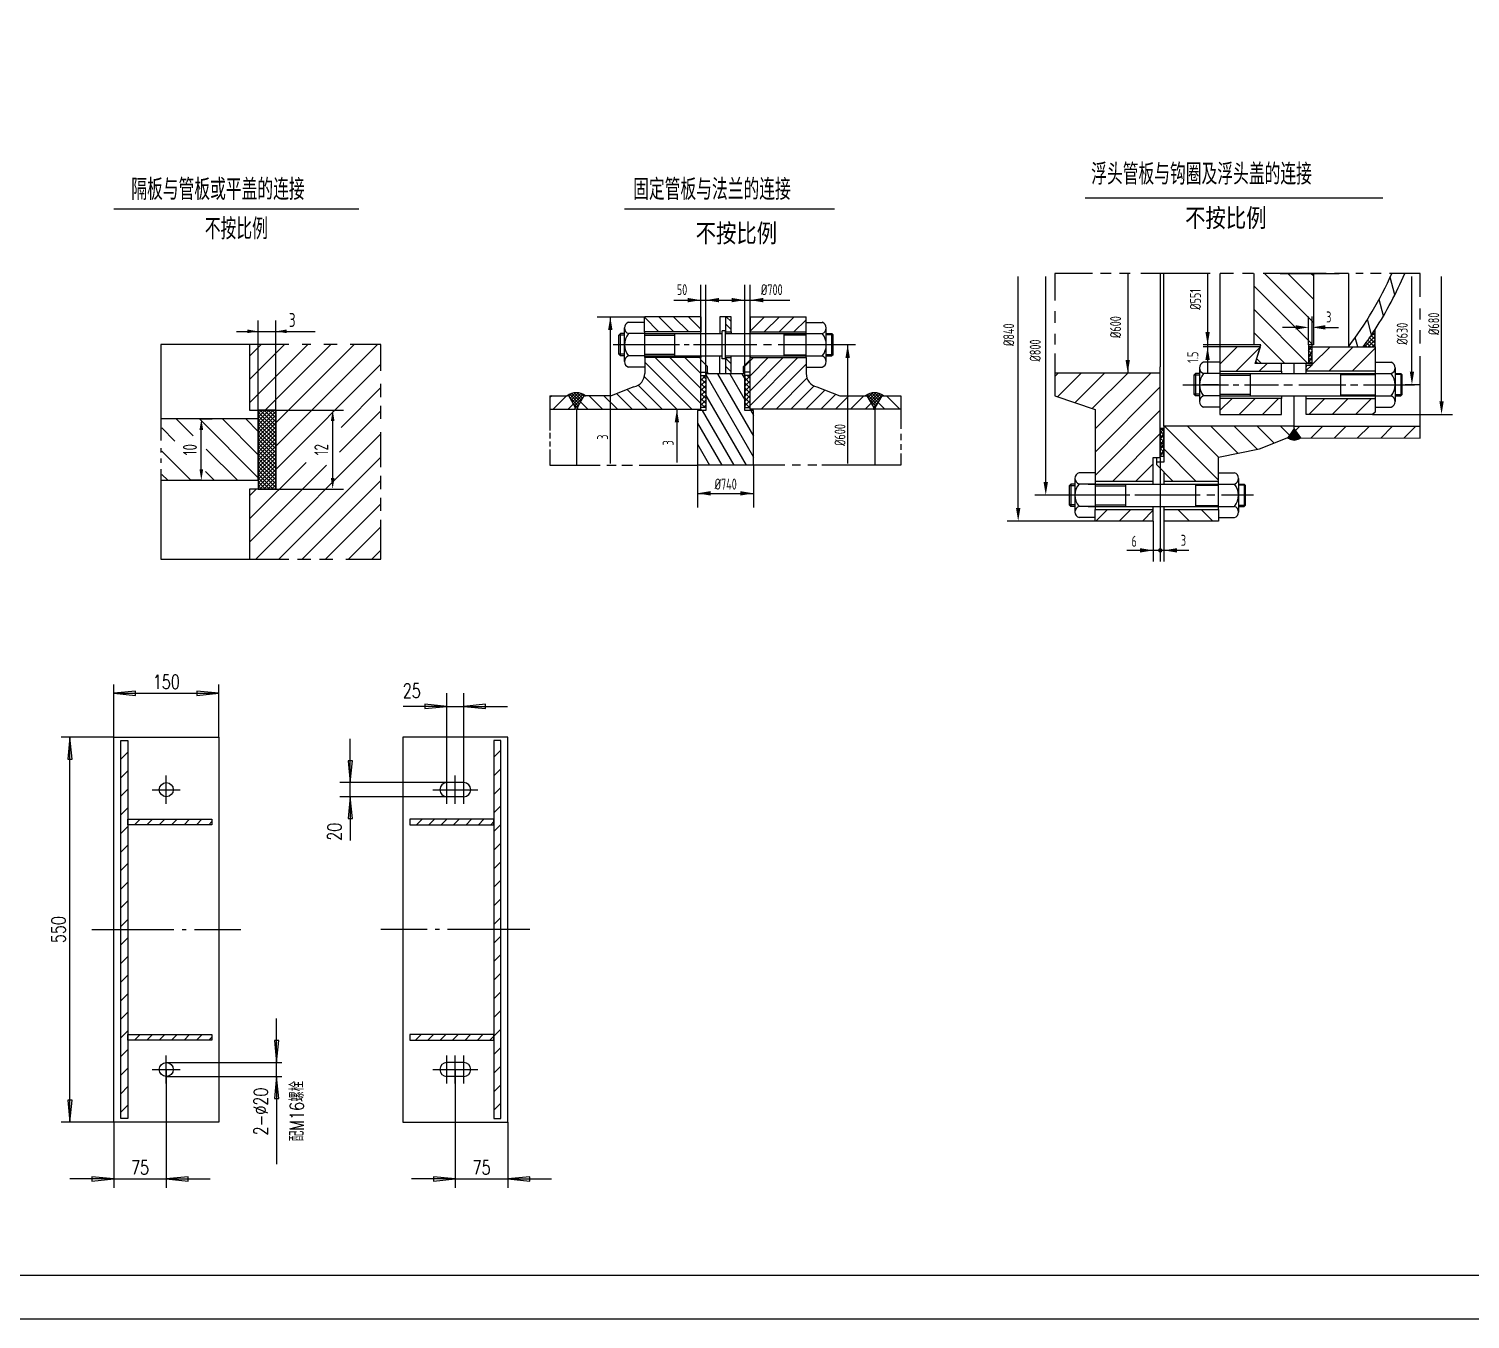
# Model space of a CAD drawing. Extents: x -200 to 6528, y -80 to 4672.
# Drawn here: x 1545 to 4178, y -80 to 2276 of the extents above; entities that cross this region are included whole.
import ezdxf
from ezdxf.enums import TextEntityAlignment as Align

# ---------------------------------------------------------------- set-up
doc = ezdxf.new("R2010")
doc.units = 0
doc.header["$LTSCALE"] = 30
doc.header["$MEASUREMENT"] = 0
doc.linetypes.add('CENTER', pattern=[6.25, 5, -0.5, 0.25, -0.5])
doc.layers.get('0').update_dxf_attribs({"linetype": 'CONTINUOUS'})
for name, color, linetype in [('1', 2, 'CONTINUOUS'), ('2', 1, 'CONTINUOUS'), ('4', 2, 'CENTER')]:
    doc.layers.add(name, color=color, linetype=linetype)
doc.styles.add('HZ', font='txt', dxfattribs={"width": 0.75, "bigfont": 'hztxt'})
doc.styles.get("Standard").update_dxf_attribs({"font": 'isocp.shx', "width": 0.707, "bigfont": 'hztxt.shx'})

# ---------------------------------------------------------------- blocks, each defined once
blk = doc.blocks.new('FZTJD733')
at = {"layer": '1'}
blk.add_line((17, 80), (65, 80), dxfattribs=at)
at = {"layer": '1', "linetype": 'CONTINUOUS'}
for p, q in [((34.44, 41.9), (34.44, 62.64)), ((35.59, 42.15), (35.59, 62.64)), ((44.47, 42.28), (44.47, 62.64)), ((45.7, 41.9), (45.7, 62.64)), ((28.27, 59.13), (54.75, 59.13)), ((10.76, 55.34), (21.64, 55.34)), ((13.78, 55.34), (13.78, 21.83)), ((21.64, 55.15), (24.9, 51.88)), ((24.84, 55.34), (28.3, 51.88)), ((28.24, 55.34), (31.69, 51.88)), ((31.63, 55.34), (34.44, 52.53)), ((40.07, 53.69), (41.35, 52.41)), ((41.35, 54.22), (40.23, 55.34)), ((49, 55.34), (45.7, 52.04)), ((52.4, 55.34), (48.94, 51.88)), ((55.79, 55.34), (52.34, 51.88)), ((58.5, 54.66), (55.73, 51.88)), ((17, 51.12), (15.72, 51.12)), ((21.64, 51.12), (28.55, 51.12)), ((53.38, 51.24), (58.5, 51.24)), ((64.65, 51.24), (63.11, 51.24)), ((17, 46.76), (15.72, 46.76)), ((21.64, 46.76), (28.55, 46.76)), ((53.38, 46.64), (58.5, 46.64)), ((64.65, 46.64), (63.11, 46.64)), ((67.99, 48.94), (67.99, 21.83)), ((21.64, 44.96), (32.39, 34.22)), ((24, 46), (34.44, 35.56)), ((27.4, 46), (34.44, 38.95)), ((30.79, 46), (34.44, 42.35)), ((34.19, 46), (34.44, 45.74)), ((41.35, 44.59), (40.07, 45.87)), ((40.07, 44.06), (41.35, 42.78)), ((46.45, 46), (44.17, 43.72)), ((49.84, 46), (45.7, 41.86)), ((53.24, 46), (45.7, 38.46)), ((56.63, 46), (45.7, 35.07)), ((58.5, 44.48), (48.25, 34.22)), ((20.11, 39.71), (25.6, 34.22)), ((21.56, 41.65), (28.99, 34.22)), ((35.56, 41.89), (34.44, 40.78)), ((34.44, 41.22), (35.59, 40.07)), ((35.59, 40.79), (34.44, 39.64)), ((34.44, 40.08), (35.59, 38.94)), ((35.59, 39.66), (34.44, 38.51)), ((34.89, 41.9), (35.59, 41.2)), ((35.59, 42.15), (46.47, 23.29)), ((38.28, 42.28), (46.47, 28.09)), ((41.05, 42.28), (44.47, 36.36)), ((43.82, 42.28), (44.47, 41.16)), ((44.62, 41.9), (44.47, 41.76)), ((45.7, 41.86), (44.47, 40.63)), ((44.47, 41.36), (45.7, 40.13)), ((45.7, 40.73), (44.47, 39.5)), ((44.47, 40.23), (45.7, 39)), ((45.7, 39.6), (44.47, 38.36)), ((45.07, 41.9), (45.7, 41.26)), ((58.7, 41.28), (51.64, 34.22)), ((60.37, 39.55), (55.04, 34.22)), ((0.41, 37.29), (0, 36.89)), ((3.8, 37.29), (0.73, 34.22)), ((4.08, 37.41), (4.2, 37.29)), ((5.05, 37.86), (4.36, 37.17)), ((4.42, 37.07), (6.46, 35.03)), ((4.51, 37.66), (6.7, 35.46)), ((5.87, 38), (4.61, 36.74)), ((6.51, 37.97), (4.86, 36.31)), ((5, 37.85), (6.95, 35.89)), ((7.07, 37.84), (5.11, 35.88)), ((7.56, 37.65), (5.35, 35.45)), ((5.56, 37.97), (7.2, 36.32)), ((7.6, 37.01), (5.6, 35.02)), ((6.21, 37.99), (7.45, 36.76)), ((7.03, 37.85), (7.7, 37.19)), ((7.99, 37.4), (7.88, 37.29)), ((8.95, 37.29), (12.02, 34.22)), ((12.34, 37.29), (15.41, 34.22)), ((15.23, 37.8), (18.81, 34.22)), ((17.66, 38.76), (22.2, 34.22)), ((34.44, 38.95), (35.59, 37.81)), ((35.59, 38.53), (34.44, 37.38)), ((34.44, 37.82), (35.59, 36.67)), ((35.59, 37.4), (34.44, 36.25)), ((34.44, 36.69), (35.59, 35.54)), ((35.59, 36.27), (34.44, 35.12)), ((35.59, 37.35), (44.78, 21.42)), ((44.47, 39.1), (45.7, 37.87)), ((45.7, 38.46), (44.47, 37.23)), ((44.47, 37.97), (45.7, 36.74)), ((45.7, 37.33), (44.47, 36.1)), ((44.47, 36.84), (45.7, 35.61)), ((62.83, 38.62), (58.43, 34.22)), ((65.26, 37.66), (61.83, 34.22)), ((68.29, 37.29), (65.22, 34.22)), ((71.69, 37.29), (68.61, 34.22)), ((72.05, 37.32), (72.08, 37.29)), ((72.83, 37.75), (72.36, 37.29)), ((72.46, 37.59), (74.72, 35.33)), ((73.73, 37.98), (72.63, 36.88)), ((72.81, 36.56), (74.47, 34.9)), ((74.42, 37.99), (72.88, 36.45)), ((72.93, 37.79), (74.97, 35.76)), ((75, 37.89), (73.12, 36.02)), ((75.5, 37.72), (73.37, 35.58)), ((73.47, 37.94), (75.22, 36.19)), ((75.95, 37.49), (73.62, 35.15)), ((74.09, 38), (75.47, 36.62)), ((74.84, 37.93), (75.72, 37.05)), ((75.97, 37.48), (76.15, 37.29)), ((76.83, 37.29), (79.9, 34.22)), ((0, 34.22), (0, 29.36)), ((5.35, 35.45), (4.13, 34.22)), ((5.35, 35.46), (6.28, 34.53)), ((6.67, 35.41), (5.77, 34.51)), ((5.77, 34.36), (5.91, 34.22)), ((6.28, 34.34), (6.16, 34.22)), ((6.95, 35.89), (8.63, 34.22)), ((28.97, 34.22), (28.97, 22.07)), ((34.44, 35.56), (35.41, 34.59)), ((34.77, 33.96), (42.01, 21.42)), ((35.59, 35.14), (35.05, 34.59)), ((45.7, 36.2), (44.47, 34.97)), ((44.47, 35.71), (45.58, 34.6)), ((45.7, 35.07), (45.24, 34.6)), ((45.86, 33.96), (46.47, 32.89)), ((73.37, 35.58), (72.01, 34.22)), ((73.73, 34.96), (74.38, 34.32)), ((75.06, 35.91), (73.86, 34.72)), ((74.38, 34.55), (74.04, 34.22)), ((74.97, 35.76), (76.51, 34.22)), ((80.14, 34.22), (80.14, 29.72)), ((33.67, 31.07), (39.24, 21.42)), ((0, 28.82), (0, 27.55)), ((0, 26.83), (0, 25.75)), ((80.14, 28.64), (80.14, 27.13)), ((0, 25.02), (0, 21.42)), ((33.67, 26.27), (36.47, 21.42)), ((80.14, 26.22), (80.14, 24.97)), ((80.14, 24.12), (80.14, 21.42)), ((0, 21.42), (11.5, 21.42)), ((13.01, 21.42), (15.09, 21.42)), ((16.41, 21.42), (18.87, 21.42)), ((20.38, 21.42), (33.67, 21.42)), ((33.67, 21.47), (33.7, 21.42)), ((46.47, 21.42), (33.67, 21.42)), ((33.67, 21.42), (33.67, 11.82)), ((53.61, 21.42), (44.17, 21.42)), ((46.47, 21.42), (46.47, 11.82)), ((57.19, 21.42), (55.31, 21.42)), ((60.97, 21.42), (58.89, 21.42)), ((80.14, 21.42), (62.1, 21.42)), ((33.67, 15.02), (46.47, 15.02))]:
    blk.add_line(p, q, dxfattribs=at)
at = {"layer": '1', "linetype": 'CENTER'}
for p, q in [((29.56, 48.94), (14.47, 48.94)), ((31.8, 48.94), (30.68, 48.94)), ((47.21, 48.94), (32.79, 48.94)), ((50.58, 48.94), (48.76, 48.94)), ((69.76, 48.94), (52.12, 48.94))]:
    blk.add_line(p, q, dxfattribs=at)
at = {"layer": '1', "linetype": 'CONTINUOUS'}
for points in [[(31.44, 59.63), (31.44, 58.63), (34.44, 59.13)], [(38.59, 58.63), (38.59, 59.63), (35.59, 59.13)], [(41.47, 59.63), (41.47, 58.63), (44.47, 59.13)], [(48.7, 58.63), (48.7, 59.63), (45.7, 59.13)], [(13.28, 52.34), (14.28, 52.34), (13.78, 55.34)], [(67.49, 45.94), (68.49, 45.94), (67.99, 48.94)], [(28.49, 31.22), (29.49, 31.22), (28.99, 34.22)], [(36.67, 14.52), (36.67, 15.52), (33.67, 15.02)], [(43.47, 15.52), (43.47, 14.52), (46.47, 15.02)]]:
    blk.add_solid(points, dxfattribs=at)
at = {"layer": '2', "linetype": 'CONTINUOUS'}
for p, q in [((17.02, 45.1), (17.02, 52.78)), ((21.63, 54.06), (17.94, 54.06)), ((21.62, 51.88), (21.62, 55.34)), ((34.44, 55.34), (21.64, 55.34)), ((34.44, 55.34), (34.44, 51.88)), ((38.79, 55.34), (38.79, 51.5)), ((40.07, 55.34), (38.79, 55.34)), ((45.7, 55.34), (58.5, 55.34)), ((45.7, 55.34), (45.7, 51.88)), ((58.5, 51.88), (58.5, 55.34)), ((58.5, 54.06), (62.19, 54.06)), ((63.11, 45.1), (63.11, 52.78)), ((15.72, 51.12), (16.1, 51.5)), ((15.72, 46.76), (15.72, 51.12)), ((16.1, 46.38), (16.1, 51.5)), ((17, 51.5), (16.1, 51.5)), ((21.63, 51.5), (17.94, 51.5)), ((34.44, 51.88), (21.64, 51.88)), ((21.64, 46), (21.64, 51.88)), ((21.64, 51.5), (39.3, 51.5)), ((28.55, 46.38), (28.55, 51.5)), ((34.44, 51.5), (34.44, 51.88)), ((40.07, 52.14), (39.3, 52.14)), ((39.3, 45.74), (39.3, 52.14)), ((40.07, 45.74), (40.07, 52.14)), ((40.07, 51.88), (40.07, 51.5)), ((40.07, 51.5), (58.5, 51.5)), ((41.35, 51.88), (41.35, 51.5)), ((45.7, 51.88), (58.5, 51.88)), ((45.7, 51.5), (45.7, 51.88)), ((53.38, 51.5), (53.38, 46.38)), ((58.5, 46), (58.5, 51.88)), ((58.5, 51.5), (62.19, 51.5)), ((63.11, 51.5), (64.39, 51.5)), ((64.39, 46.38), (64.39, 51.5)), ((64.65, 51.24), (64.39, 51.5)), ((64.65, 46.64), (64.65, 51.24)), ((16.1, 46.38), (15.72, 46.76)), ((17, 46.38), (16.1, 46.38)), ((21.35, 48.94), (17.67, 48.94)), ((21.63, 46.38), (17.94, 46.38)), ((21.64, 46.38), (39.3, 46.38)), ((34.44, 46.38), (34.44, 46)), ((38.79, 42.28), (38.79, 46.38)), ((40.07, 46.38), (58.5, 46.38)), ((40.07, 46), (40.07, 46.38)), ((41.35, 46), (41.35, 46.38)), ((45.7, 46.38), (45.7, 46)), ((58.5, 46.38), (62.19, 46.38)), ((63.11, 46.38), (64.39, 46.38)), ((64.65, 46.64), (64.39, 46.38)), ((21.63, 43.82), (17.94, 43.82)), ((34.44, 46), (21.64, 46)), ((21.64, 46), (21.64, 42.37)), ((34.44, 45.48), (34.44, 46)), ((35.98, 43.95), (34.44, 45.48)), ((35.98, 42.67), (35.98, 43.95)), ((40.07, 45.74), (39.3, 45.74)), ((40.07, 46), (40.07, 42.28)), ((40.07, 46), (41.35, 46)), ((41.35, 42.28), (41.35, 46)), ((44.17, 43.95), (45.7, 45.48)), ((44.17, 42.67), (44.17, 43.95)), ((45.7, 46), (58.5, 46)), ((45.7, 45.48), (45.7, 46)), ((58.5, 46), (58.5, 42.37)), ((58.5, 43.82), (62.19, 43.82)), ((34.44, 42.67), (35.98, 42.67)), ((34.44, 34.22), (34.44, 42.67)), ((35.59, 42.28), (35.59, 33.96)), ((44.47, 42.28), (35.59, 42.28)), ((35.98, 42.67), (35.98, 42.28)), ((44.17, 42.67), (44.17, 42.28)), ((45.7, 42.67), (44.17, 42.67)), ((44.47, 33.96), (44.47, 42.28)), ((45.7, 34.22), (45.7, 42.67)), ((0, 37.29), (0, 34.22)), ((0, 37.29), (3.91, 37.29)), ((4.29, 37.29), (3.91, 37.29)), ((5.77, 34.73), (4.29, 37.29)), ((7.76, 37.29), (6.28, 34.73)), ((7.76, 37.29), (8.14, 37.29)), ((13.96, 37.29), (8.14, 37.29)), ((19.17, 39.36), (13.96, 37.29)), ((60.97, 39.36), (66.18, 37.29)), ((66.18, 37.29), (72, 37.29)), ((72, 37.29), (72.39, 37.29)), ((72.39, 37.29), (73.86, 34.73)), ((74.38, 34.73), (75.85, 37.29)), ((75.85, 37.29), (76.24, 37.29)), ((76.24, 37.29), (80.14, 37.29)), ((80.14, 37.29), (80.14, 34.22)), ((0, 34.22), (5.77, 34.22)), ((5.77, 34.22), (5.77, 34.73)), ((6.28, 34.22), (5.77, 34.22)), ((6.28, 34.73), (6.28, 34.22)), ((6.28, 34.22), (34.44, 34.22)), ((33.67, 33.96), (33.67, 21.42)), ((35.59, 33.96), (33.67, 33.96)), ((34.44, 34.22), (34.44, 33.96)), ((46.47, 33.96), (44.47, 33.96)), ((73.86, 34.22), (45.7, 34.22)), ((45.7, 34.22), (45.7, 33.96)), ((46.47, 21.42), (46.47, 33.96)), ((73.86, 34.73), (73.86, 34.22)), ((73.86, 34.22), (74.38, 34.22)), ((74.38, 34.22), (74.38, 34.73)), ((80.14, 34.22), (74.38, 34.22))]:
    blk.add_line(p, q, dxfattribs=at)
at = {"layer": '2'}
for p, q in [((6.06, 34.25), (6.06, 21.42)), ((74.16, 34.22), (74.16, 21.44))]:
    blk.add_line(p, q, dxfattribs=at)
at = {"layer": '2', "linetype": 'CONTINUOUS'}
for points in [[(40.07, 51.88), (41.35, 51.88), (41.35, 55.34), (40.07, 55.34)], [(35.59, 34.59), (34.44, 34.6), (34.44, 41.9), (35.59, 41.89)], [(44.47, 34.6), (45.7, 34.6), (45.7, 41.9), (44.47, 41.9)]]:
    blk.add_lwpolyline(points, close=True, dxfattribs=at)
for centre, radius, start, end in [((18.37, 52.78), 1.35, 108.4922, 251.5078), ((61.76, 52.78), 1.35, 288.4922, 71.5078), ((21.04, 48.94), 4.02, 140.4022, 219.5977), ((59.1, 48.94), 4.02, 320.4023, 39.5978), ((18.37, 45.1), 1.35, 108.4922, 251.5078), ((61.76, 45.1), 1.35, 288.4922, 71.5078), ((18.57, 42.37), 3.07, 281.5596, 0), ((61.58, 42.37), 3.07, 180, 258.4404), ((6.02, 34.48), 3.52, 53.0518, 126.9482), ((74.12, 34.48), 3.52, 53.0518, 126.9482)]:
    blk.add_arc(centre, radius, start, end, dxfattribs=at)
at = {"layer": '1', "width": 0.75}
blk.add_text('固定管板与法兰的连接', height=4.8, dxfattribs=at).set_placement((19, 82))
at = {"layer": '1', "linetype": 'CONTINUOUS', "width": 0.765432}
blk.add_text('不按比例', height=4.8, dxfattribs=at).set_placement((33.27, 71.84), (51.87, 71.84), align=Align.FIT)
at = {"layer": '1', "width": 0.75}
for tag, p in [('BC', (30.16, 60.26)), ('BC', (50.66, 60.26)), ('BB', (40.14, 15.88))]:
    blk.add_attdef(tag, text='', height=2.5, dxfattribs=at).set_placement(p, align=Align.CENTER)
for tag, p in [('BD', (13.27, 27.85)), ('BF', (28.23, 26.55)), ('BE', (67.49, 28.33))]:
    blk.add_attdef(tag, text='', height=2.5, rotation=90, dxfattribs=at).set_placement(p, align=Align.CENTER)
blk = doc.blocks.new('*X3')
at = {"color": 0}
for p, q in [((81.39, 41.62), (82.6, 42.83)), ((82.6, 42.91), (82.4, 43.12)), ((80.16, 39.5), (82.6, 41.94)), ((80.71, 39.5), (80.24, 39.97)), ((81.59, 39.5), (80.6, 40.49)), ((82.48, 39.5), (80.97, 41.01)), ((81.04, 39.5), (82.6, 41.06)), ((82.6, 40.26), (81.33, 41.53)), ((82.6, 41.14), (81.69, 42.05)), ((81.93, 39.5), (82.6, 40.17)), ((82.6, 42.03), (82.04, 42.58))]:
    blk.add_line(p, q, dxfattribs=at)
blk = doc.blocks.new('*X2')
at = {"color": 0}
for p, q in [((96.14, 61.36), (95.07, 65.38)), ((93.54, 56.58), (92.54, 60.32)), ((90.82, 52.25), (89.88, 55.77)), ((87.68, 49.5), (87.1, 51.64))]:
    blk.add_line(p, q, dxfattribs=at)
blk = doc.blocks.new('*X4')
at = {"color": 0}
for p, q in [((57.5, 18.34), (57.5, 19.78)), ((57.57, 19.88), (58.92, 19.88)), ((57.62, 18.32), (57.62, 19.96)), ((57.65, 20), (58.83, 20)), ((57.74, 20.12), (58.74, 20.12)), ((57.75, 18.29), (57.75, 20.14)), ((57.83, 20.25), (58.65, 20.25)), ((57.88, 18.27), (57.88, 20.31)), ((57.92, 20.38), (58.56, 20.38)), ((58, 18.24), (58, 20.49)), ((58.01, 20.5), (58.48, 20.5)), ((58.09, 20.62), (58.39, 20.62)), ((58.12, 18.22), (58.12, 20.67)), ((58.18, 20.75), (58.3, 20.75)), ((58.25, 18.2), (58.25, 20.82)), ((58.38, 18.22), (58.38, 20.64)), ((58.5, 18.25), (58.5, 20.47)), ((58.62, 18.28), (58.62, 20.29)), ((58.75, 18.3), (58.75, 20.11)), ((58.88, 18.33), (58.88, 19.93)), ((59, 18.36), (59, 19.76)), ((56.75, 18.7), (56.75, 18.72)), ((56.77, 18.75), (59.71, 18.75)), ((56.86, 18.88), (59.62, 18.88)), ((56.88, 18.63), (56.88, 18.89)), ((56.88, 18.62), (59.59, 18.62)), ((56.95, 19), (59.53, 19)), ((57, 18.56), (57, 19.07)), ((57.04, 19.12), (59.44, 19.12)), ((57.11, 18.5), (59.35, 18.5)), ((57.12, 18.49), (57.12, 19.25)), ((57.13, 19.25), (59.36, 19.25)), ((57.21, 19.38), (59.27, 19.38)), ((57.25, 18.42), (57.25, 19.43)), ((57.3, 19.5), (59.18, 19.5)), ((57.34, 18.38), (59.09, 18.38)), ((57.38, 18.37), (57.38, 19.6)), ((57.39, 19.62), (59.09, 19.62)), ((57.48, 19.75), (59, 19.75)), ((57.97, 18.25), (58.5, 18.25)), ((59.12, 18.39), (59.12, 19.58)), ((59.25, 18.45), (59.25, 19.4)), ((59.38, 18.51), (59.38, 19.22)), ((59.5, 18.58), (59.5, 19.05)), ((59.62, 18.64), (59.62, 18.87))]:
    blk.add_line(p, q, dxfattribs=at)
blk = doc.blocks.new('_DOT')
at = {"color": 0, "linetype": 'BYBLOCK'}
blk.add_line((-0.5, 0), (-1, 0), dxfattribs=at)
at = {"color": 0, "linetype": 'BYBLOCK', "const_width": 0.5}
blk.add_lwpolyline([(-0.25, 0, 1), (0.25, 0, 1)], format="xyb", close=True, dxfattribs=at)
blk = doc.blocks.new('FZTJD02')
at = {"layer": '1'}
for p, q in [((17.58, 82.49), (85.58, 82.49)), ((2.31, 11.68), (2.31, 64.56)), ((8.61, 17.59), (8.61, 64.56)), ((10.67, 65.21), (10.67, 59.06)), ((27.33, 65.35), (27.33, 42.63)), ((45.57, 65.21), (45.57, 42.48)), ((69.74, 54.05), (58.57, 65.21)), ((62.11, 65.21), (75.65, 65.21)), ((69.74, 59.35), (63.88, 65.21)), ((69.74, 64.65), (69.18, 65.21)), ((94.11, 65.21), (87.08, 65.21)), ((92.24, 42.82), (92.24, 64.56)), ((94.11, 59.87), (94.11, 65.21)), ((99.01, 36.05), (99.01, 64.56)), ((69.59, 48.89), (56.2, 62.28)), ((10.67, 56.59), (10.67, 53.92)), ((68.48, 44.69), (56.2, 56.98)), ((65.65, 52.91), (62.65, 52.91)), ((68.65, 48.89), (68.65, 55.41)), ((69.47, 48.86), (69.47, 55.41)), ((72.47, 52.91), (75.47, 52.91)), ((10.67, 51.45), (10.67, 48.98)), ((63.18, 44.69), (56.2, 51.67)), ((10.67, 46.92), (10.67, 37.29)), ((56.2, 48.89), (44.54, 48.89)), ((56.2, 48.89), (44.54, 48.89)), ((48.35, 48.48), (44.54, 48.48)), ((48.35, 44.51), (52.32, 48.48)), ((52.07, 42.93), (57.62, 48.48)), ((68.65, 47.5), (69.23, 48.48)), ((69.47, 47.78), (68.65, 48.25)), ((69.47, 47.55), (68.65, 46.14)), ((68.65, 47.47), (69.47, 47)), ((69.47, 46.22), (68.65, 46.69)), ((68.65, 44.79), (69.47, 46.19)), ((69.47, 44.42), (73.53, 48.48)), ((73.29, 42.93), (78.84, 48.48)), ((77.72, 48.48), (81.11, 48.48)), ((78.59, 42.93), (83.82, 48.16)), ((57.87, 44.69), (56.81, 45.76)), ((57.38, 42.93), (59.14, 44.69)), ((68.11, 43.06), (69.34, 44.29)), ((68.65, 45.91), (69.47, 45.44)), ((69.4, 44.69), (68.65, 45.13)), ((69.47, 44.84), (69.38, 44.69)), ((10.67, 41.72), (11.42, 42.47)), ((11.32, 37.07), (16.72, 42.47)), ((15.27, 35.71), (22.02, 42.47)), ((19.22, 34.36), (27.33, 42.47)), ((19.88, 29.71), (32.63, 42.47)), ((94.11, 39.82), (90.71, 39.82)), ((19.88, 24.41), (34.76, 39.3)), ((48.35, 33.9), (51.15, 36.71)), ((52.8, 33.05), (56.45, 36.71)), ((58.1, 33.05), (61.76, 36.71)), ((68.71, 33.05), (72.36, 36.71)), ((74.01, 33.05), (77.67, 36.71)), ((79.32, 33.05), (82.97, 36.71)), ((19.88, 19.11), (34.76, 33.99)), ((83.27, 33.05), (101.51, 33.05)), ((35.43, 29.8), (34.76, 28.64)), ((34.78, 29.8), (35.58, 29.34)), ((48.03, 18.02), (35.71, 30.34)), ((48.05, 23.31), (41.01, 30.34)), ((52.47, 24.19), (46.31, 30.34)), ((56.89, 25.07), (51.62, 30.34)), ((60.77, 26.49), (56.92, 30.34)), ((64.9, 27.67), (62.22, 30.34)), ((65.37, 27.68), (65.36, 30.34)), ((65.36, 29.1), (66.61, 30.34)), ((69.24, 27.67), (71.91, 30.34)), ((74.53, 27.66), (77.21, 30.34)), ((79.83, 27.66), (82.52, 30.34)), ((85.13, 27.65), (87.82, 30.34)), ((90.42, 27.64), (93.12, 30.34)), ((23.9, 17.83), (34.76, 28.69)), ((35.58, 28.56), (34.76, 29.03)), ((34.76, 27.29), (35.58, 28.69)), ((34.76, 28.25), (35.58, 27.78)), ((35.58, 27), (34.76, 27.47)), ((35.58, 27.34), (34.76, 25.93)), ((35.58, 26.22), (34.76, 26.69)), ((34.76, 26.69), (35.58, 26.22)), ((34.76, 24.94), (35.58, 26.35)), ((34.76, 25.9), (35.58, 25.43)), ((35.51, 25.47), (34.76, 25.9)), ((35.58, 24.65), (34.76, 25.12)), ((35.58, 24.99), (34.76, 23.59)), ((34.76, 24.34), (35.58, 23.87)), ((34.92, 23.47), (34.76, 23.56)), ((34.76, 23.17), (34.76, -0.5)), ((34.76, 23.17), (34.76, -0.5)), ((35.48, 23.47), (35.58, 23.64)), ((42.92, 17.83), (35.58, 25.17)), ((29.21, 17.83), (33.14, 21.76)), ((37.62, 17.83), (35.58, 19.87)), ((12.74, 14.59), (6.11, 14.59)), ((20.06, 8.68), (22.72, 11.34)), ((25.36, 8.68), (28.02, 11.34)), ((30.67, 8.68), (33.14, 11.16)), ((41.46, 8.68), (38.8, 11.34)), ((46.76, 8.68), (44.1, 11.34)), ((20.06, 8.68), (-0.19, 8.68)), ((33.14, 8.68), (33.14, -0.5)), ((35.58, 8.68), (35.58, -0.5)), ((41.31, 2), (27.14, 2))]:
    blk.add_line(p, q, dxfattribs=at)
at = {"layer": '1', "linetype": 'CONTINUOUS'}
for p, q in [((43.71, 42), (42.43, 42)), ((48.35, 42), (55.26, 42)), ((76.01, 42.12), (83.82, 42.12)), ((89.96, 42.12), (88.42, 42.12)), ((43.71, 37.64), (42.43, 37.64)), ((48.35, 37.64), (55.26, 37.64)), ((76.01, 37.52), (83.82, 37.52)), ((89.96, 37.52), (88.42, 37.52)), ((15.27, 16.76), (13.98, 16.76)), ((19.9, 16.76), (26.82, 16.76)), ((42.9, 16.89), (48.02, 16.89)), ((54.17, 16.89), (52.63, 16.89)), ((15.27, 12.41), (13.98, 12.41)), ((19.9, 12.41), (26.82, 12.41)), ((42.9, 12.28), (48.02, 12.28)), ((54.17, 12.28), (52.63, 12.28))]:
    blk.add_line(p, q, dxfattribs=at)
at = {"layer": '1', "linetype": 'CENTER'}
for p, q in [((27.83, 14.59), (12.74, 14.59)), ((30.07, 14.59), (28.95, 14.59)), ((43.85, 14.59), (29.42, 14.59)), ((47.21, 14.59), (45.39, 14.59)), ((56.03, 14.59), (48.75, 14.59))]:
    blk.add_line(p, q, dxfattribs=at)
at = {"layer": '1'}
for points in [[(19.25, 65.21), (10.67, 65.21)], [(23.58, 65.21), (21.11, 65.21)], [(27.88, 65.21), (25.42, 65.21)], [(46.16, 65.21), (30.35, 65.21)], [(51.5, 65.21), (48.43, 65.21)], [(56.03, 65.21), (53.57, 65.21)], [(72.68, 65.21), (58.3, 65.21)], [(77.72, 65.21), (74.54, 65.21)], [(81.11, 65.21), (79.45, 65.21)], [(85.22, 65.21), (82.75, 65.21)], [(94.11, 54.73), (94.11, 57.2)], [(94.11, 49.19), (94.11, 52.26)], [(94.11, 27.63), (94.11, 46.31)]]:
    blk.add_lwpolyline(points, dxfattribs=at)
blk.add_lwpolyline([(65.37, 29.82), (63.87, 27.69), (64.45, 27.36), (65.37, 27.18), (66.24, 27.36), (66.87, 27.69)], close=True, dxfattribs=at)
for points in [[(65.65, 53.41), (65.65, 52.41), (68.65, 52.91)], [(72.47, 53.41), (72.47, 52.41), (69.47, 52.91)], [(45.07, 51.89), (46.07, 51.89), (45.57, 48.89)], [(45.07, 51.89), (46.07, 51.89), (45.57, 48.89)], [(45.07, 45.48), (46.07, 45.48), (45.57, 48.48)], [(26.83, 45.47), (27.83, 45.47), (27.33, 42.47)], [(91.74, 42.82), (92.74, 42.82), (92.24, 39.82)], [(98.51, 36.05), (99.51, 36.05), (99.01, 33.05)], [(8.11, 17.59), (9.11, 17.59), (8.61, 14.59)], [(1.81, 11.68), (2.81, 11.68), (2.31, 8.68)], [(30.14, 2.5), (30.14, 1.5), (33.14, 2)], [(38.58, 2.5), (38.58, 1.5), (35.58, 2)]]:
    blk.add_solid(points, dxfattribs=at)
at = {"layer": '2'}
for p, q in [((34.76, 65.21), (34.76, 43.88)), ((35.58, 30.34), (35.58, 65.29)), ((48.35, 65.21), (48.35, 48.48)), ((77.72, 65.21), (77.72, 48.48)), ((83.82, 48.48), (83.82, 52.42)), ((69.47, 48.48), (69.47, 48.86)), ((34.76, 23.17), (34.76, 43.88)), ((48.35, 42.93), (48.35, 36.71)), ((62.43, 42.93), (62.43, 42.38)), ((65.36, 42.38), (65.36, 44.69)), ((68.11, 44.29), (68.11, 44.69)), ((68.11, 44.29), (68.11, 43.88)), ((68.11, 42.38), (68.11, 42.93)), ((34.76, 42.47), (10.67, 42.47)), ((62.43, 37.26), (62.43, 36.71)), ((65.36, 30.34), (65.36, 37.26)), ((68.11, 36.71), (68.11, 37.26)), ((35.58, 30.34), (35.58, 22.11)), ((65.36, 30.34), (35.58, 30.34)), ((65.36, 30.34), (94.11, 30.34)), ((65.37, 27.67), (65.36, 30.34)), ((57.45, 25.18), (63.76, 27.67)), ((63.76, 27.67), (65.37, 27.67)), ((65.37, 27.68), (94.11, 27.64)), ((33.14, 17.15), (33.14, 23.17)), ((33.14, 23.17), (34.76, 23.17)), ((33.95, 21.55), (33.95, 23.17)), ((48.03, 23.31), (57.45, 25.18)), ((48.03, 17.83), (48.03, 23.31)), ((35.58, 22.11), (33.95, 22.11)), ((33.95, 21.55), (35.58, 19.92)), ((35.58, 19.92), (35.58, 17.15)), ((19.88, 17.83), (33.14, 17.83)), ((35.58, 17.83), (48.03, 17.83)), ((33.14, 8.68), (33.14, 12.03)), ((35.58, 12.03), (35.58, 8.68))]:
    blk.add_line(p, q, dxfattribs=at)
at = {"layer": '2', "linetype": 'CONTINUOUS'}
for p, q in [((43.73, 43.66), (43.73, 35.98)), ((48.34, 44.94), (44.65, 44.94)), ((48.35, 43.15), (48.35, 36.66)), ((83.82, 44.94), (87.5, 44.94)), ((83.82, 43.15), (83.82, 36.66)), ((88.42, 43.66), (88.42, 35.98)), ((42.81, 42.38), (42.43, 42)), ((42.43, 42), (42.43, 37.64)), ((43.71, 42.38), (42.81, 42.38)), ((42.81, 42.38), (42.81, 37.26)), ((48.06, 39.82), (44.38, 39.82)), ((48.34, 42.38), (44.65, 42.38)), ((48.35, 42.38), (83.82, 42.38)), ((55.26, 42.38), (55.26, 37.26)), ((76.01, 37.26), (76.01, 42.38)), ((83.82, 42.38), (87.5, 42.38)), ((88.42, 42.38), (89.7, 42.38)), ((89.96, 42.12), (89.7, 42.38)), ((89.7, 42.38), (89.7, 37.26)), ((89.96, 42.12), (89.96, 37.52)), ((42.43, 37.64), (42.81, 37.26)), ((43.71, 37.26), (42.81, 37.26)), ((48.34, 37.26), (44.65, 37.26)), ((48.35, 37.26), (83.82, 37.26)), ((83.82, 37.26), (87.5, 37.26)), ((88.42, 37.26), (89.7, 37.26)), ((89.96, 37.52), (89.7, 37.26)), ((48.34, 34.7), (44.65, 34.7)), ((83.82, 34.7), (87.5, 34.7)), ((14.37, 17.15), (13.98, 16.76)), ((13.98, 16.76), (13.98, 12.41)), ((15.27, 17.15), (14.37, 17.15)), ((14.37, 17.15), (14.37, 12.03)), ((15.28, 18.43), (15.28, 10.75)), ((19.89, 19.71), (16.2, 19.71)), ((19.89, 17.15), (16.2, 17.15)), ((18.27, 17.15), (48.02, 17.15)), ((19.9, 17.91), (19.9, 11.43)), ((26.82, 17.15), (26.82, 12.03)), ((42.9, 12.03), (42.9, 17.15)), ((48.02, 19.71), (51.71, 19.71)), ((48.02, 17.91), (48.02, 11.43)), ((48.02, 17.15), (51.71, 17.15)), ((52.63, 18.43), (52.63, 10.75)), ((52.63, 17.15), (53.91, 17.15)), ((54.17, 16.89), (53.91, 17.15)), ((53.91, 17.15), (53.91, 12.03)), ((54.17, 16.89), (54.17, 12.28)), ((19.62, 14.59), (15.93, 14.59)), ((13.98, 12.41), (14.37, 12.03)), ((15.27, 12.03), (14.37, 12.03)), ((19.89, 12.03), (16.2, 12.03)), ((18.27, 12.03), (48.02, 12.03)), ((48.02, 12.03), (51.71, 12.03)), ((52.63, 12.03), (53.91, 12.03)), ((54.17, 12.28), (53.91, 12.03)), ((19.89, 9.47), (16.2, 9.47)), ((48.02, 9.47), (51.71, 9.47))]:
    blk.add_line(p, q, dxfattribs=at)
at = {"layer": '2'}
for points in [[(69.74, 48.89), (68.65, 48.89), (68.65, 44.69), (57.01, 44.69), (56.61, 45.1), (57.76, 48.89), (56.2, 48.89), (56.2, 65.21)], [(69.74, 65.21), (69.74, 48.89)], [(83.82, 48.48), (83.82, 42.93), (68.11, 42.93)], [(68.11, 42.93), (68.11, 44.29), (69.47, 44.29), (69.47, 48.48), (81.11, 48.48)], [(81.11, 48.48), (83.82, 48.48)], [(10.67, 37.29), (19.88, 34.14), (19.88, 17.83)], [(19.88, 8.68), (19.88, 11.34), (33.14, 11.34)], [(35.58, 11.34), (48.03, 11.34)], [(48.03, 11.34), (48.03, 8.68), (35.58, 8.68)], [(33.14, 8.68), (19.88, 8.68)]]:
    blk.add_lwpolyline(points, dxfattribs=at)
for points in [[(48.35, 48.48), (48.35, 42.93), (62.43, 42.93), (62.43, 44.69), (56.47, 44.69), (57.63, 48.48)], [(68.65, 44.69), (69.47, 44.69), (69.47, 48.48), (68.65, 48.48)], [(48.35, 36.71), (48.35, 33.05), (62.43, 33.05), (62.43, 36.71)], [(68.11, 33.05), (68.11, 36.71), (83.82, 36.71), (83.82, 33.59), (83.27, 33.05)], [(34.76, 23.47), (35.58, 23.47), (35.58, 29.8), (34.76, 29.8)]]:
    blk.add_lwpolyline(points, close=True, dxfattribs=at)
for radius, start, end in [(81.22, 322.4105, 336.1663), (83.93, 327.0795, 336.9803), (83.93, 323.8201, 327.0795)]:
    blk.add_arc((13.36, 98.03), radius, start, end, dxfattribs=at)
at = {"layer": '2', "linetype": 'CONTINUOUS'}
for centre, radius, start, end in [((45.08, 43.66), 1.35, 108.4922, 251.5078), ((87.07, 43.66), 1.35, 288.4922, 71.5078), ((47.74, 39.82), 4.02, 140.4023, 219.5978), ((84.41, 39.82), 4.02, 320.4022, 39.5977), ((45.08, 35.98), 1.35, 108.4922, 251.5078), ((87.07, 35.98), 1.35, 288.4922, 71.5078), ((16.63, 18.43), 1.35, 108.4922, 251.5078), ((19.3, 14.59), 4.02, 140.4023, 219.5978), ((51.28, 18.43), 1.35, 288.4922, 71.5078), ((48.61, 14.59), 4.02, 320.4022, 39.5977), ((16.63, 10.75), 1.35, 108.4922, 251.5078), ((51.28, 10.75), 1.35, 288.4922, 71.5078)]:
    blk.add_arc(centre, radius, start, end, dxfattribs=at)
at = {"layer": '4'}
for p, q in [((39.89, 39.82), (50.34, 39.82)), ((51.43, 39.82), (52.72, 39.82)), ((53.97, 39.82), (61.73, 39.82)), ((62.97, 39.82), (64.99, 39.82)), ((66.39, 39.82), (77.15, 39.82)), ((78.19, 39.82), (79.9, 39.82)), ((81.19, 39.82), (92.83, 39.82))]:
    blk.add_line(p, q, dxfattribs=at)
at = {"layer": '1'}
for name, p in [('*X2', (-7.79, -1.02)), ('*X3', (1.21, 8.98)), ('*X4', (7.13, 8.98)), ('_DOT', (34.76, 2))]:
    blk.add_blockref(name, p, dxfattribs=at)
at = {"layer": '1', "width": 0.75}
for s, height, p in [('浮头管板与钩圈及浮头盖的连接', 4.8, (18.99, 85.49)), ('6', 2.5, (28.19, 2.83))]:
    blk.add_text(s, height=height, dxfattribs=at).set_placement(p)
at = {"layer": '1', "linetype": 'CONTINUOUS', "width": 0.765432}
blk.add_text('不按比例', height=4.8, dxfattribs=at).set_placement((40.44, 75.33), (59.04, 75.33), align=Align.FIT)
at = {"layer": '1', "width": 0.75}
for tag, p in [('A5', (44.04, 56.91)), ('A3', (25.8, 50.48)), ('A8', (98.47, 51.17)), ('A2', (1.4, 48.65)), ('A9', (91.27, 48.94)), ('A1', (7.45, 45.11)), ('A6', (43.45, 44.81))]:
    blk.add_attdef(tag, p, '', height=2.5, rotation=90, dxfattribs=at)
for tag, p in [('A4', (72.65, 54.03)), ('A7', (39.46, 3.05))]:
    blk.add_attdef(tag, p, '', height=2.5, dxfattribs=at)
blk = doc.blocks.new('*X7')
at = {"color": 0}
for p, q in [((52, 39.63), (55.37, 43)), ((52, 40.51), (54.49, 43)), ((52, 41.39), (53.61, 43)), ((52, 42.28), (52.72, 43)), ((56, 39.46), (52.46, 43)), ((56, 40.34), (53.34, 43)), ((56, 41.23), (54.23, 43)), ((56, 42.11), (55.11, 43)), ((56, 42.99), (55.99, 43)), ((52, 38.74), (56, 42.74)), ((56, 38.58), (52, 42.58)), ((52, 37.86), (56, 41.86)), ((56, 37.69), (52, 41.69)), ((52, 36.97), (56, 40.97)), ((56, 36.81), (52, 40.81)), ((52, 36.09), (56, 40.09)), ((56, 35.92), (52, 39.92)), ((52, 35.21), (56, 39.21)), ((56, 35.04), (52, 39.04)), ((52, 34.32), (56, 38.32)), ((56, 34.16), (52, 38.16)), ((52, 33.44), (56, 37.44)), ((56, 33.27), (52, 37.27)), ((52, 32.55), (56, 36.55)), ((56, 32.39), (52, 36.39)), ((52, 31.67), (56, 35.67)), ((56, 31.5), (52, 35.5)), ((52, 30.79), (56, 34.79)), ((56, 30.62), (52, 34.62)), ((52, 29.9), (56, 33.9)), ((56, 29.74), (52, 33.74)), ((52, 29.02), (56, 33.02)), ((56, 28.85), (52, 32.85)), ((52, 28.14), (56, 32.14)), ((56, 27.97), (52, 31.97)), ((52, 27.25), (56, 31.25)), ((56, 27.09), (52, 31.09)), ((52, 26.37), (56, 30.37)), ((56, 26.2), (52, 30.2)), ((52, 25.48), (56, 29.48)), ((56, 25.32), (52, 29.32)), ((55.43, 25), (52, 28.43)), ((54.55, 25), (52, 27.55)), ((53.67, 25), (52, 26.67)), ((52.4, 25), (56, 28.6)), ((53.28, 25), (56, 27.72)), ((54.17, 25), (56, 26.83)), ((52.78, 25), (52, 25.78)), ((55.05, 25), (56, 25.95)), ((55.94, 25), (56, 25.06))]:
    blk.add_line(p, q, dxfattribs=at)
blk = doc.blocks.new('FZTJD03')
at = {"color": 0}
for p, q in [((36, 35.7), (49.3, 49)), ((36, 41), (44, 49)), ((36, 46.3), (38.7, 49)), ((39.61, 34), (54.61, 49)), ((42, 25.79), (65.21, 49)), ((42, 31.09), (59.91, 49)), ((42, 20.48), (66, 44.48)), ((56.91, 30.09), (66, 39.18)), ((56.56, 24.44), (66, 33.88)), ((18.97, 26.97), (15.98, 29.96)), ((23.12, 28.12), (19.25, 32)), ((38, 18.55), (24.55, 32)), ((38, 23.85), (29.85, 32)), ((38, 29.16), (35.16, 32)), ((37.43, 0), (66, 28.57)), ((22.64, 18), (15.98, 24.66)), ((33.25, 18), (26.12, 25.12)), ((42.73, 0), (66, 23.27)), ((27.94, 18), (25.97, 19.97)), ((36, 9.18), (48.91, 22.09)), ((36, 3.88), (53.56, 21.44)), ((17.34, 18), (15.98, 19.36)), ((48.03, 0), (66, 17.97)), ((36, 14.48), (37.52, 16)), ((53.34, 0), (66, 12.66)), ((58.64, 0), (66, 7.36)), ((63.94, 0), (66, 2.06))]:
    blk.add_line(p, q, dxfattribs=at)
at = {"layer": '1'}
for p, q in [((5, 80), (61, 80)), ((38, 32), (38, 54.5)), ((42, 34), (42, 54.5)), ((33, 52), (51, 52)), ((42, 34), (57.5, 34)), ((25, 32), (27.5, 32)), ((55, 18.5), (55, 31.5)), ((25, 20.5), (25, 29.5)), ((25, 18), (22.5, 18)), ((42, 16), (57.5, 16))]:
    blk.add_line(p, q, dxfattribs=at)
for points in [[(45, 49), (15.75, 49)], [(15.75, 49), (15.75, 27.05)], [(50, 49), (48, 49)], [(56, 49), (53, 49)], [(66, 43), (66, 49), (59, 49)], [(66, 37), (66, 40)], [(66, 32), (66, 35)], [(66, 21), (66, 29)], [(15.75, 25.32), (15.75, 24.32)], [(15.75, 23), (15.75, 22)], [(15.75, 20.51), (15.75, 0)], [(66, 16), (66, 19)], [(66, 11), (66, 14)], [(58, 0), (66, 0), (66, 9)], [(15.75, 0), (45, 0)], [(47, 0), (50, 0)], [(52, 0), (55, 0)]]:
    blk.add_lwpolyline(points, dxfattribs=at)
for points in [[(35.5, 51.58), (35.5, 52.42), (38, 52)], [(44.5, 51.58), (44.5, 52.42), (42, 52)], [(55.42, 31.5), (54.58, 31.5), (55, 34)], [(25.42, 29.5), (24.58, 29.5), (25, 32)], [(25.42, 20.5), (24.58, 20.5), (25, 18)], [(55.42, 18.5), (54.58, 18.5), (55, 16)]]:
    blk.add_solid(points, dxfattribs=at)
at = {"layer": '2'}
for points in [[(36, 49), (36, 34), (42, 34), (42, 16), (36, 16), (36, 0)], [(15.98, 18), (38, 18), (38, 32), (15.98, 32)]]:
    blk.add_lwpolyline(points, dxfattribs=at)
blk.add_lwpolyline([(38, 34), (38, 16), (42, 16), (42, 34)], close=True, dxfattribs=at)
at = {"layer": '1'}
blk.add_blockref('*X7', (-14, -9), dxfattribs=at)
at = {"layer": '1', "width": 0.75}
blk.add_text('隔板与管板或平盖的连接', height=4.8, dxfattribs=at).set_placement((9, 82))
blk.add_text('不按比例', height=4.8, dxfattribs=at).set_placement((33, 73), align=Align.CENTER)
blk.add_attdef('DPB', (45, 53), '', height=3.2, dxfattribs=at)
for tag, p in [('GBB', (24, 25)), ('GBCB', (54, 25))]:
    blk.add_attdef(tag, text='', height=3.2, rotation=90, dxfattribs=at).set_placement(p, align=Align.CENTER)

msp = doc.modelspace()

# ---------------------------------------------------------------- linework, layer by layer
at = {"layer": '1'}
for p, q in [((1700, 983), (1700, 1079)), ((1700, 1063), (1892, 1063)), ((1892, 983), (1892, 1079)), ((2308.5, 861.4), (2308.5, 1063)), ((2339.5, 861.4), (2339.5, 1063)), ((2308.5, 1039), (2339.5, 1039)), ((1700, 983), (1604, 983)), ((1620, 280), (1620, 983)), ((1725.6, 955.6), (1712.8, 942.8)), ((2407.2, 959), (2394.4, 946.2)), ((2394.4, 912.3), (2407.2, 925.1)), ((1712.8, 908.8), (1725.6, 921.6)), ((1796, 861.4), (1796, 912.6)), ((2324, 899.8), (2112.8, 899.8)), ((2132, 874.2), (2132, 899.8)), ((2324, 861.4), (2324, 912.6)), ((1725.6, 887.7), (1712.8, 874.9)), ((1770.4, 887), (1821.6, 887)), ((2324, 874.2), (2112.8, 874.2)), ((2282.9, 887), (2365.1, 887)), ((2407.2, 891.2), (2394.4, 878.4)), ((1712.8, 840.9), (1725.6, 853.7)), ((2394.4, 844.4), (2407.2, 857.2)), ((1725.6, 819.8), (1712.8, 807)), ((1748.1, 833.2), (1737.9, 823)), ((1760.5, 823), (1770.7, 833.2)), ((1793.3, 833.2), (1783.1, 823)), ((1805.7, 823), (1816, 833.2)), ((1838.6, 833.2), (1828.4, 823)), ((1851, 823), (1861.2, 833.2)), ((1879.2, 828.6), (1873.6, 823)), ((2263.3, 833.2), (2253.1, 823)), ((2275.7, 823), (2285.9, 833.2)), ((2308.5, 833.2), (2298.3, 823)), ((2320.9, 823), (2331.2, 833.2)), ((2353.8, 833.2), (2343.6, 823)), ((2366.2, 823), (2376.4, 833.2)), ((2394.4, 828.6), (2388.8, 823)), ((2407.2, 823.3), (2394.4, 810.5)), ((1712.8, 773.1), (1725.6, 785.9)), ((2394.4, 776.5), (2407.2, 789.3)), ((1725.6, 751.9), (1712.8, 739.1)), ((2407.2, 755.4), (2394.4, 742.6)), ((1712.8, 705.2), (1725.6, 718)), ((2394.4, 708.7), (2407.2, 721.5)), ((2407.2, 687.5), (2394.4, 674.7)), ((1725.6, 684), (1712.8, 671.2)), ((1712.8, 637.3), (1725.6, 650.1)), ((2394.4, 640.8), (2407.2, 653.6)), ((1725.6, 616.2), (1712.8, 603.4)), ((2407.2, 619.6), (2394.4, 606.8)), ((1712.8, 569.4), (1725.6, 582.2)), ((2394.4, 572.9), (2407.2, 585.7)), ((1725.6, 548.3), (1712.8, 535.5)), ((2407.2, 551.8), (2394.4, 539)), ((1712.8, 501.5), (1725.6, 514.3)), ((2394.4, 505), (2407.2, 517.8)), ((1725.6, 480.4), (1712.8, 467.6)), ((2407.2, 483.9), (2394.4, 471.1)), ((2394.4, 437.1), (2407.2, 449.9)), ((1712.8, 433.6), (1725.6, 446.4)), ((1748.1, 440), (1737.9, 429.8)), ((1760.5, 429.8), (1770.8, 440)), ((1793.4, 440), (1783.2, 429.8)), ((1805.8, 429.8), (1816, 440)), ((1838.7, 440), (1828.4, 429.8)), ((1851, 429.8), (1861.3, 440)), ((1879.2, 435.3), (1873.7, 429.8)), ((2251.3, 429.8), (2261.5, 440)), ((2284.1, 440), (2273.9, 429.8)), ((2296.5, 429.8), (2306.8, 440)), ((2329.4, 440), (2319.1, 429.8)), ((2341.8, 429.8), (2352, 440)), ((2374.6, 440), (2364.4, 429.8)), ((2387, 429.8), (2394.4, 437.1)), ((1725.6, 412.5), (1712.8, 399.7)), ((1796, 350.4), (1796, 401.6)), ((2308.5, 350.4), (2308.5, 401.6)), ((2324, 350.4), (2324, 401.6)), ((2339.5, 350.4), (2339.5, 401.6)), ((2407.2, 416), (2394.4, 403.2)), ((1712.8, 365.8), (1725.6, 378.6)), ((1770.4, 376), (1821.6, 376)), ((1796, 388.8), (2007.2, 388.8)), ((1796, 376), (1796, 160)), ((1997.6, 363.2), (1997.6, 388.8)), ((2282.9, 376), (2365.1, 376)), ((2324, 376), (2324, 160)), ((2394.4, 369.2), (2407.2, 382)), ((1725.6, 344.6), (1712.8, 331.8)), ((1796, 363.2), (2007.2, 363.2)), ((1997.6, 363.2), (1997.6, 203.2)), ((2407.2, 348.1), (2394.4, 335.3)), ((1712.8, 297.9), (1725.6, 310.7)), ((2394.4, 301.4), (2407.2, 314.2)), ((1700, 280), (1604, 280)), ((1700, 280), (1700, 160)), ((2420, 280), (2420, 160)), ((1700, 176), (1796, 176)), ((2324, 176), (2420, 176))]:
    msp.add_line(p, q, dxfattribs=at)
msp.add_lwpolyline([(-200, -80), (-200, 4672), (6528, 4672), (6528, -80)], close=True, dxfattribs=at)
for points in [[(1700, 1063), (1740, 1059), (1740, 1067), (1700, 1063)], [(1892, 1063), (1852, 1067), (1852, 1059), (1892, 1063)], [(2308.5, 1039), (2268.5, 1043), (2268.5, 1035), (2308.5, 1039), (2228.5, 1039)], [(2339.5, 1039), (2379.5, 1035), (2379.5, 1043), (2339.5, 1039), (2419.5, 1039)], [(1620, 983), (1616, 943), (1624, 943), (1620, 983)], [(2132, 899.8), (2136, 939.8), (2128, 939.8), (2132, 899.8), (2132, 979.8)], [(2132, 874.2), (2128, 834.2), (2136, 834.2), (2132, 874.2), (2132, 794.2)], [(1997.6, 388.8), (2001.6, 428.8), (1993.6, 428.8), (1997.6, 388.8), (1997.6, 468.8)], [(1997.6, 363.2), (1993.6, 323.2), (2001.6, 323.2), (1997.6, 363.2), (1997.6, 283.2)], [(1620, 280), (1624, 320), (1616, 320), (1620, 280)], [(1700, 176), (1660, 180), (1660, 172), (1700, 176), (1620, 176)], [(1796, 176), (1836, 172), (1836, 180), (1796, 176), (1876, 176)], [(2324, 176), (2284, 180), (2284, 172), (2324, 176), (2244, 176)], [(2420, 176), (2460, 172), (2460, 180), (2420, 176), (2500, 176)]]:
    msp.add_lwpolyline(points, dxfattribs=at)
for points in [[(1700, 1063), (1740, 1059), (1740, 1067), (1700, 1063)], [(1892, 1063), (1852, 1067), (1852, 1059), (1892, 1063)], [(2308.5, 1039), (2268.5, 1043), (2268.5, 1035), (2308.5, 1039)], [(2339.5, 1039), (2379.5, 1035), (2379.5, 1043), (2339.5, 1039)], [(1620, 983), (1616, 943), (1624, 943), (1620, 983)], [(2132, 899.8), (2136, 939.8), (2128, 939.8), (2132, 899.8)], [(2132, 874.2), (2128, 834.2), (2136, 834.2), (2132, 874.2)], [(1997.6, 388.8), (2001.6, 428.8), (1993.6, 428.8), (1997.6, 388.8)], [(1997.6, 363.2), (1993.6, 323.2), (2001.6, 323.2), (1997.6, 363.2)], [(1620, 280), (1624, 320), (1616, 320), (1620, 280)], [(1700, 176), (1660, 180), (1660, 172), (1700, 176)], [(1796, 176), (1836, 172), (1836, 180), (1796, 176)], [(2324, 176), (2284, 180), (2284, 172), (2324, 176)], [(2420, 176), (2460, 172), (2460, 180), (2420, 176)]]:
    msp.add_solid(points, dxfattribs=at)
at = {"layer": '2'}
for p, q in [((2339.5, 899.8), (2308.5, 899.8)), ((2339.5, 874.2), (2308.5, 874.2)), ((2339.5, 388.8), (2308.5, 388.8)), ((2339.5, 363.2), (2308.5, 363.2))]:
    msp.add_line(p, q, dxfattribs=at)
for points in [[(0, 0), (0, 4592), (6448, 4592), (6448, 0)], [(1700, 280), (1700, 983), (1892, 983), (1892, 280)], [(1712.8, 286.4), (1712.8, 976.6), (1725.6, 976.6), (1725.6, 286.4)], [(2420, 280), (2420, 983), (2228, 983), (2228, 280)], [(2407.2, 286.4), (2407.2, 976.6), (2394.4, 976.6), (2394.4, 286.4)], [(1725.6, 823), (1725.6, 833.2), (1879.2, 833.2), (1879.2, 823)], [(2394.4, 823), (2394.4, 833.2), (2240.8, 833.2), (2240.8, 823)], [(1725.6, 429.8), (1725.6, 440), (1879.2, 440), (1879.2, 429.8)], [(2394.4, 429.8), (2394.4, 440), (2240.8, 440), (2240.8, 429.8)]]:
    msp.add_lwpolyline(points, close=True, dxfattribs=at)
for centre in [(1796, 887), (1796, 376)]:
    msp.add_circle(centre, 12.8, dxfattribs=at)
for centre, start, end in [((2308.5, 887), 90, 270), ((2339.5, 887), 270, 90), ((2308.5, 376), 90, 270), ((2339.5, 376), 270, 90)]:
    msp.add_arc(centre, 12.8, start, end, dxfattribs=at)
at = {"layer": '4'}
for p, q in [((1660, 631.5), (1932, 631.5)), ((2460, 631.5), (2188, 631.5))]:
    msp.add_line(p, q, dxfattribs=at)

# ---------------------------------------------------------------- block references
at = {"layer": '1', "xscale": 8, "yscale": 8, "zscale": 8}
for name, p, values in [('FZTJD02', (3334, 1308), {'A1': '%%c800', 'A2': '%%c840', 'A3': '%%c600', 'A4': '3', 'A5': '%%c551', 'A6': '1.5', 'A7': '3', 'A8': '%%c680', 'A9': '%%c630'}), ('FZTJD03', (1660, 1308), {'GBB': '10', 'GBCB': '12', 'DPB': '3'})]:
    msp.add_blockref(name, p, dxfattribs=at).add_auto_attribs(values)
at = {"layer": '1'}
ref = msp.add_blockref('FZTJD733', (2497, 1308), dxfattribs=dict(at, xscale=8, yscale=8, zscale=8))
ref.add_attrib('BC', '50', dxfattribs={"height": 20, "width": 0.75}).set_placement((2738.3, 1790.1), align=Align.CENTER)
ref.add_attrib('BF', '3', dxfattribs={"height": 20, "rotation": 90, "width": 0.75}).set_placement((2722.9, 1520.4), align=Align.CENTER)
ref.add_attrib('BD', '3', dxfattribs={"height": 20, "rotation": 90, "width": 0.75}).set_placement((2603.2, 1530.8), align=Align.CENTER)
ref.add_attrib('BB', '%%c740', dxfattribs={"height": 20, "width": 0.75}).set_placement((2818.1, 1435), align=Align.CENTER)
ref.add_attrib('BC', '%%c700', dxfattribs={"height": 20, "width": 0.75}).set_placement((2902.3, 1790.1), align=Align.CENTER)
ref.add_attrib('BE', '%%c600', dxfattribs={"height": 20, "rotation": 90, "width": 0.75}).set_placement((3036.9, 1534.7), align=Align.CENTER)

# ---------------------------------------------------------------- texts
at = {"layer": '1', "style": 'HZ', "width": 0.75}
for s, p in [('150', (1796, 1071)), ('25', (2244.5, 1055)), ('75', (1748, 184)), ('75', (2372, 184))]:
    msp.add_text(s, height=25.6, dxfattribs=at).set_placement(p, align=Align.CENTER)
for s, p in [('20', (2116, 810.2)), ('550', (1612, 631.5)), ('2-%%c20', (1981.6, 299.2))]:
    msp.add_text(s, height=25.6, rotation=90, dxfattribs=at).set_placement(p, align=Align.CENTER)
msp.add_text('配M16螺栓', height=25.6, rotation=90, dxfattribs=at).set_placement((2047.2, 355.2), align=Align.RIGHT)

doc.saveas('drawing.dxf')
